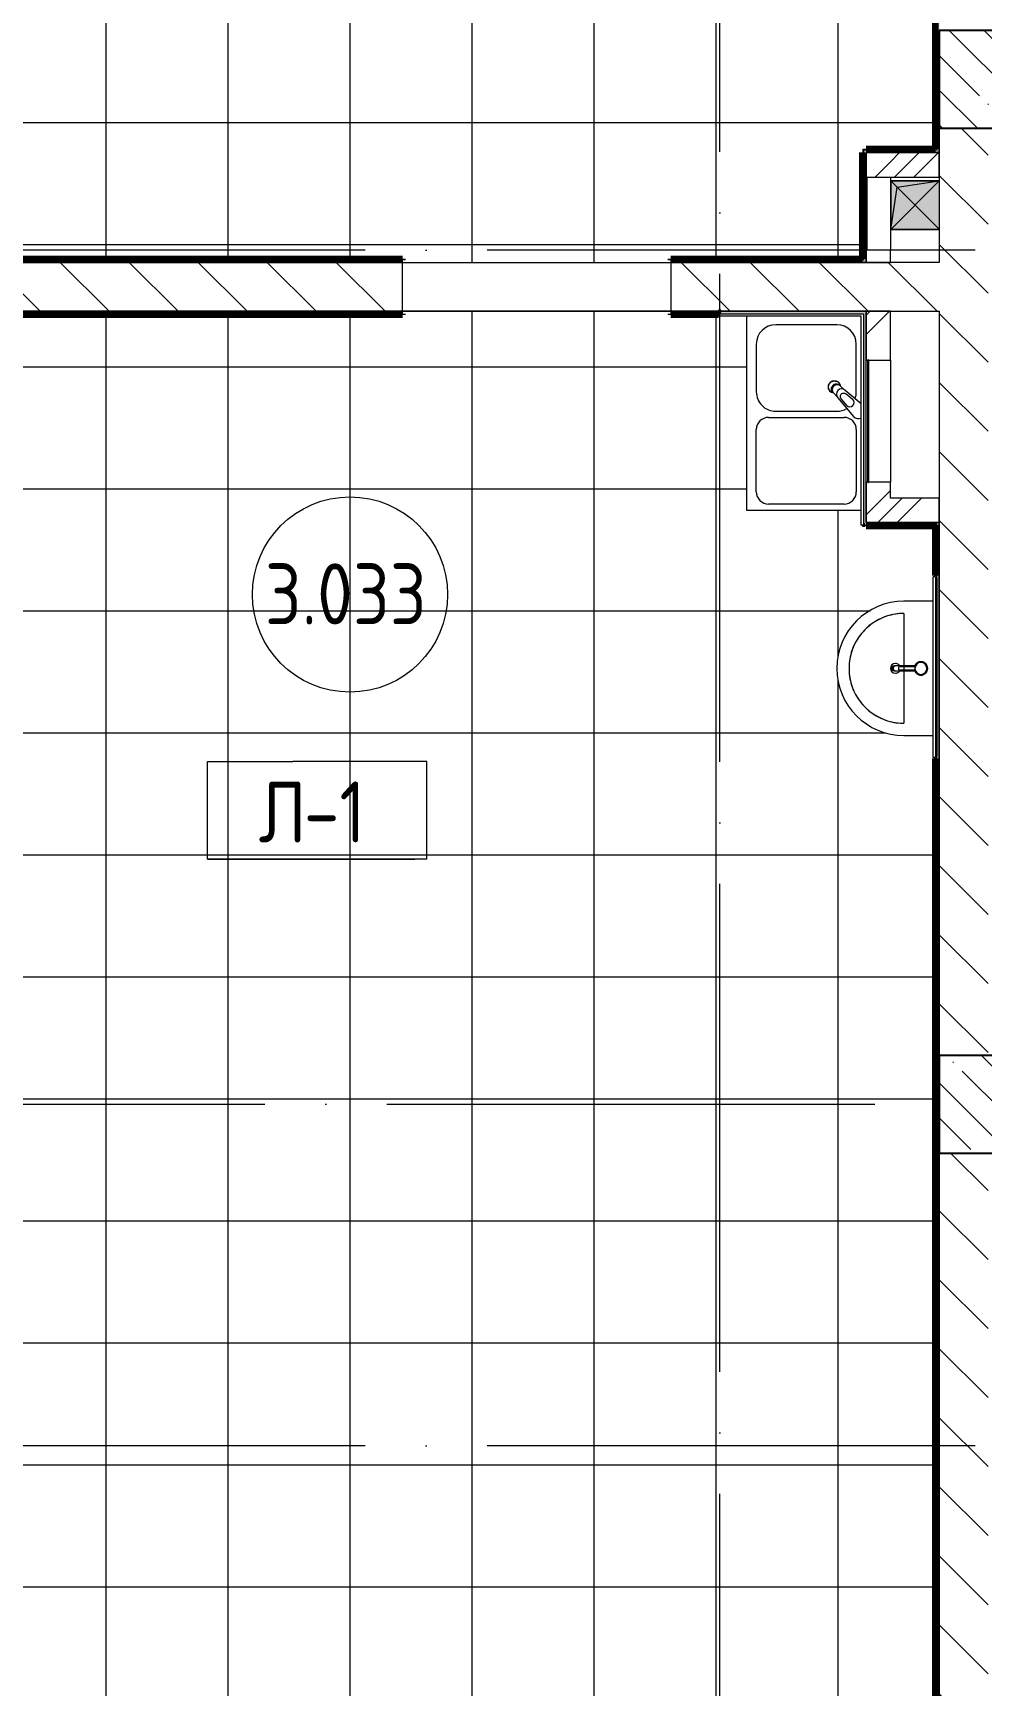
# Model space of a CAD drawing. Header units: millimetres. Extents: x 97 to 215964, y -4577 to 60645.
# Drawn here: x 173783 to 177673, y 30142 to 36915 of the extents above; entities that cross this region are included whole.
import ezdxf

# ---------------------------------------------------------------- set-up
doc = ezdxf.new("R2010")
doc.units = ezdxf.units.MM
doc.linetypes.add('ADSK_Линия сетки', pattern=[2500, 2000, -250, 0, -250])
for name, color, linetype, lineweight in [('A-AREA-____-IDEN', 2, 'Continuous', 20), ('A-DETL-GENF-OTLN', 92, 'Continuous', 9), ('A-FLOR-____-IDEN', 11, 'Continuous', 20), ('A-FLOR-____-OTLN', 192, 'Continuous', 9), ('A-FLOR-____-PATT', 8, 'Continuous', 9), ('A-GENM-____-MCUT', 13, 'Continuous', 9), ('A-GENM-____-OTLN', 13, 'Continuous', 9), ('A-WALL-____-MCUT', 113, 'Continuous', 9), ('A-WALL-____-PATT', 111, 'Continuous', 9), ('I-WALL-____-OTLN', 2, 'Continuous', 9), ('P-SANR-FIXT-OTLN', 6, 'Continuous', 9), ('S-COLS-____-MCUT', 52, 'Continuous', 9), ('S-COLS-____-OTLN', 52, 'Continuous', 9), ('S-GRID-____-OTLN', 1, 'Continuous', 9)]:
    doc.layers.add(name, color=color, linetype=linetype, lineweight=lineweight)
doc.styles.add('GOST Common', font='GOST_Common.ttf', dxfattribs={"width": 0.9, "height": 250})
pattern_1 = [(135, (0, 0), (-141.42136, -141.42136), [])]
pattern_2 = [(45, (0, 0), (-224.5064, 224.5064), []), (45, (79.38, 0), (0, 449.0128), []), (45, (-79.38, 0), (0, 449.0128), [])]
pattern_3 = [(0, (181582.87, 40547.53), (0, 500), []), (90, (181582.87, 40547.53), (-500, 3e-14), [])]

# ---------------------------------------------------------------- blocks, each defined once
blk = doc.blocks.new('BSC_Колонна _Прямоугольная - 400x400-V76-О_АИ_ПП_8_400_Целиком')
at = {"layer": 'S-COLS-____-OTLN', "lineweight": 5}
h = blk.add_hatch(dxfattribs=at)
h.set_pattern_fill('FP_86', color=256, style=0, pattern_type=2)
h.set_pattern_definition([(135, (-118899.98, -32525), (-142.5612, -142.5612), []), (135, (-118757.42, -32525), (-142.5612, -142.5612), [252.016, -50.403, 3.353, -47.05])])
h.paths.add_polyline_path([(200, -200), (200, 200), (-200, 200), (-200, -200)])
at = {"layer": 'S-COLS-____-MCUT', "color": 130, "lineweight": 25}
for p, q in [((200, 200), (-200, 200)), ((-200, 200), (-200, -200)), ((200, -200), (200, 200)), ((-200, -200), (200, -200))]:
    blk.add_line(p, q, dxfattribs=at)
blk = doc.blocks.new('BSC_Колонна _Прямоугольная - 400x400-V77-О_АИ_ПП_8_400_Целиком')
at = {"layer": 'S-COLS-____-OTLN', "lineweight": 5}
h = blk.add_hatch(dxfattribs=at)
h.set_pattern_fill('FP_87', color=256, style=0, pattern_type=2)
h.set_pattern_definition([(135, (-118899.98, -36725), (-142.5612, -142.5612), []), (135, (-118757.42, -36725), (-142.5612, -142.5612), [252.016, -50.403, 3.353, -47.05])])
h.paths.add_polyline_path([(-200, -200), (200, -200), (200, 200), (-200, 200)])
at = {"layer": 'S-COLS-____-MCUT', "color": 130, "lineweight": 25}
for p, q in [((200, 200), (-200, 200)), ((-200, 200), (-200, -200)), ((200, -200), (200, 200)), ((-200, -200), (200, -200))]:
    blk.add_line(p, q, dxfattribs=at)
blk = doc.blocks.new('ASML_АР_Отделка Люка - ВО Отделка люков_Грунтовка 0_Шпатлевка 0_Окраска 0_0-42467640-О_АИ_ПП_8_400_Целиком')
at = {"layer": 'A-GENM-____-MCUT', "color": 130, "lineweight": 25}
for p, q in [((150, 3), (-150, 3)), ((-150, 3), (-150, 0)), ((150, 0), (150, 3)), ((-150, 0), (150, 0))]:
    blk.add_line(p, q, dxfattribs=at)
blk = doc.blocks.new('ASML_АР_Отделка Люка - ВО Отделка люков_Грунтовка 0_Шпатлевка 0_Окраска 0_0-42722003-О_АИ_ПП_8_400_Целиком')
at = {"layer": 'A-GENM-____-MCUT', "color": 130, "lineweight": 25}
for p, q in [((250, 3), (-250, 3)), ((-250, 3), (-250, 0)), ((250, 0), (250, 3)), ((-250, 0), (250, 0))]:
    blk.add_line(p, q, dxfattribs=at)
blk = doc.blocks.new('0083_СОШ675_АР_R22_rvt-1-О_АИ_ПП_8_400_Целиком')
at = {"layer": 'A-WALL-____-PATT', "lineweight": 5}
h = blk.add_hatch(dxfattribs=at)
h.set_pattern_fill('FP_10', color=10, style=0, pattern_type=2)
h.set_pattern_definition(pattern_1)
h.paths.add_polyline_path([(118900, 28525), (118900, 32325), (118700, 32325), (118700, 28525)])
h.paths.add_polyline_path([(118900, 32725), (118900, 36525), (118700, 36525), (118700, 32725)])
h.paths.add_polyline_path([(118700, 36925), (118900, 36925), (118900, 40725), (118700, 40725), (118700, 37252.1)])
h.paths.add_polyline_path([(118700, 41125), (118900, 41125), (118900, 44925), (118700, 44925)])
h = blk.add_hatch(dxfattribs=at)
h.set_pattern_fill('FP_11', color=10, style=0, pattern_type=2)
h.set_pattern_definition(pattern_2)
h.paths.add_polyline_path([(118400, 35975), (118500, 35975), (118500, 36024.9), (118400, 36024.9)])
h.paths.add_polyline_path([(118403, 36324.9), (118500, 36324.9), (118500, 36424.9), (118400, 36424.9), (118400, 36324.9)])
h = blk.add_hatch(dxfattribs=at)
h.set_pattern_fill('FP_11', color=10, style=0, pattern_type=2)
h.set_pattern_definition(pattern_2)
h.paths.add_polyline_path([(118700, 36324.9), (118700, 36424.9), (118500, 36424.9), (118500, 36324.9)])
h = blk.add_hatch(dxfattribs=at)
h.set_pattern_fill('FP_10', color=10, style=0, pattern_type=2)
h.set_pattern_definition(pattern_1)
h.paths.add_polyline_path([(117805, 35775), (118700, 35775), (118700, 35975), (117600, 35975), (117600, 35775), (117795, 35775), (117795, 35780), (117805, 35780)])
h.paths.add_polyline_path([(116500, 35775), (116500, 35975), (114250, 35975), (114250, 35775), (115191.7, 35775)])
h = blk.add_hatch(dxfattribs=at)
h.set_pattern_fill('FP_11', color=10, style=0, pattern_type=2)
h.set_pattern_definition(pattern_2)
h.paths.add_polyline_path([(118400, 34909), (118500, 34909), (118500, 35075), (118400, 35075)])
h.paths.add_polyline_path([(118500, 35575), (118500, 35775), (118400, 35775), (118400, 35575), (118410, 35575)])
h = blk.add_hatch(dxfattribs=at)
h.set_pattern_fill('FP_11', color=10, style=0, pattern_type=2)
h.set_pattern_definition(pattern_2)
h.paths.add_polyline_path([(118700, 34909), (118700, 35009), (118500, 35009), (118500, 34909), (118650.5, 34909)])
at = {"layer": 'A-WALL-____-MCUT', "color": 50, "lineweight": 13}
for p, q in [((118700, 36525), (118700, 35975)), ((118400, 36424.9), (118400, 36324.9)), ((118500, 36424.9), (118400, 36424.9)), ((118700, 36424.9), (118500, 36424.9)), ((118700, 36324.9), (118700, 36424.9)), ((118403, 36324.9), (118500, 36324.9)), ((118500, 36324.9), (118700, 36324.9)), ((116500, 35975), (114250, 35975)), ((116500, 35775), (116500, 35975)), ((118700, 35975), (117600, 35975)), ((117600, 35975), (117600, 35775)), ((118400, 36024.9), (118400, 35975)), ((118400, 35975), (118500, 35975)), ((118500, 36024.9), (118403, 36024.9)), ((118500, 35975), (118500, 36024.9)), ((114250, 35775), (116500, 35775)), ((117600, 35775), (117795, 35775)), ((117805, 35775), (118700, 35775)), ((118400, 35775), (118400, 35575)), ((118500, 35775), (118400, 35775)), ((118500, 35575), (118500, 35775)), ((118700, 35775), (118700, 32725)), ((118400, 35575), (118407, 35575)), ((118410, 35575), (118500, 35575)), ((118400, 35075), (118400, 34909)), ((118407, 35075), (118400, 35075)), ((118500, 35075), (118410, 35075)), ((118500, 35009), (118500, 35075)), ((118700, 35009), (118500, 35009)), ((118700, 34909), (118700, 35009)), ((118400, 34909), (118500, 34909)), ((118500, 34909), (118700, 34909)), ((118700, 32325), (118700, 28645))]:
    blk.add_line(p, q, dxfattribs=at)
at = {"layer": 'I-WALL-____-OTLN', "color": 90}
for p, q in [((118500, 36324.9), (118500, 36024.9)), ((118500, 35575), (118500, 35075))]:
    blk.add_line(p, q, dxfattribs=at)
at = {"layer": 'A-GENM-____-OTLN', "color": 90, "lineweight": 9, "rotation": 90}
for name, p in [('ASML_АР_Отделка Люка - ВО Отделка люков_Грунтовка 0_Шпатлевка 0_Окраска 0_0-42467640-О_АИ_ПП_8_400_Целиком', (118403, 36174.9)), ('ASML_АР_Отделка Люка - ВО Отделка люков_Грунтовка 0_Шпатлевка 0_Окраска 0_0-42722003-О_АИ_ПП_8_400_Целиком', (118410, 35325))]:
    blk.add_blockref(name, p, dxfattribs=at)
at = {"layer": 'S-COLS-____-OTLN', "color": 90, "lineweight": 9}
for name, p in [('BSC_Колонна _Прямоугольная - 400x400-V77-О_АИ_ПП_8_400_Целиком', (118900, 36725)), ('BSC_Колонна _Прямоугольная - 400x400-V76-О_АИ_ПП_8_400_Целиком', (118900, 32525))]:
    blk.add_blockref(name, p, dxfattribs=at)
blk = doc.blocks.new('MiraCad_GMd_-Ut_TaskBox_FormHorizon - MiraCad_GMd_-Ut_TaskBox_FormHorizon-V149-О_АИ_ПП_8_400_Целиком')
at = {"layer": 'A-DETL-GENF-OTLN', "lineweight": 18}
for points in [[(-100, -100), (-73.2, 73.2), (99.1, 100), (-100, 100), (-100, 65)], [(99.1, -100), (99.1, 100), (-100, 100), (-100, -100)]]:
    blk.add_hatch(color=256, dxfattribs=at).paths.add_polyline_path(points)
at = {"layer": 'A-DETL-GENF-OTLN', "color": 7}
for p, q in [((-100, 100), (-100, -100)), ((-100, 100), (99.1, 100)), ((-100, 100), (-100, -100)), ((99.1, 100), (-100, 100)), ((-100, -100), (-73.2, 73.2)), ((-100, -100), (-73.2, 73.2)), ((-73.2, 73.2), (99.1, 99.9)), ((-73.2, 73.2), (99.1, 99.9)), ((99.1, -100), (-100, -100))]:
    blk.add_line(p, q, dxfattribs=at)
at = {"layer": 'A-GENM-____-OTLN', "color": 170, "lineweight": 18}
for p, q in [((-100, 100), (99.1, -99.1)), ((99.1, 100), (-100, 100)), ((-100, 100), (-100, -100)), ((99.1, 99.1), (-100, -100)), ((-100, -100), (99.1, -100))]:
    blk.add_line(p, q, dxfattribs=at)
blk = doc.blocks.new('ВК_Умывальник_Полукруглый_Керамический_ГОСТ30493-96_R20 - 2-ой величины-V168-О_АИ_ПП_8_400_Целиком')
at = {"layer": 'P-SANR-FIXT-OTLN', "color": 170, "lineweight": 18}
for p, q in [((69025, 50650), (68905, 50650)), ((68905, 50600), (68905, 50384.9)), ((69040, 50650), (69035, 50650)), ((68905, 50365), (68905, 50150)), ((68905, 50100), (69025, 50100)), ((69035, 50100), (69040, 50100))]:
    blk.add_line(p, q, dxfattribs=at)
at = {"layer": 'P-SANR-FIXT-OTLN', "color": 170, "lineweight": 18, "flags": 128}
blk.add_lwpolyline([(68905, 50600), (68896, 50599.8), (68887, 50599.3), (68878.1, 50598.4), (68869.2, 50597.1), (68860.3, 50595.5), (68851.5, 50593.5), (68842.8, 50591.2), (68834.2, 50588.6), (68825.7, 50585.6), (68817.4, 50582.2), (68809.2, 50578.5), (68801.1, 50574.6), (68793.2, 50570.2), (68785.5, 50565.6), (68778, 50560.7), (68770.6, 50555.4), (68763.5, 50549.9), (68756.6, 50544.1), (68750, 50538.1), (68743.6, 50531.7), (68737.5, 50525.2), (68731.6, 50518.3), (68726, 50511.3), (68720.7, 50504), (68715.7, 50496.5), (68711, 50488.9), (68706.6, 50481), (68702.5, 50473), (68698.7, 50464.8), (68695.3, 50456.5), (68692.2, 50448.1), (68689.4, 50439.5), (68687, 50430.8), (68685, 50422.1), (68683.3, 50413.2), (68681.9, 50404.3), (68680.9, 50395.4), (68680.3, 50386.4), (68680, 50377.4), (68680.1, 50368.4), (68680.5, 50359.4), (68681.3, 50350.5), (68682.5, 50341.5), (68684, 50332.7), (68685.9, 50323.9), (68688.1, 50315.1), (68690.7, 50306.5), (68693.6, 50298), (68696.8, 50289.6), (68700.4, 50281.3), (68704.3, 50273.2), (68708.5, 50265.3), (68713.1, 50257.5), (68717.9, 50249.9), (68723.1, 50242.6), (68728.5, 50235.4), (68734.3, 50228.5), (68740.2, 50221.7), (68746.5, 50215.3), (68753, 50209.1), (68759.8, 50203.1), (68766.8, 50197.4), (68774, 50192.1), (68781.4, 50187), (68789, 50182.2), (68796.8, 50177.7), (68804.8, 50173.5), (68812.9, 50169.7), (68821.2, 50166.2), (68829.6, 50163), (68838.2, 50160.1), (68846.8, 50157.6), (68855.5, 50155.5), (68864.4, 50153.7), (68873.2, 50152.2), (68882.2, 50151.1), (68891.2, 50150.4), (68900.1, 50150), (68905, 50150)], dxfattribs=at)
at = {"layer": 'P-SANR-FIXT-OTLN', "color": 170, "lineweight": 18}
for centre, radius, start, end in [((68905, 50375), 275, 90, 270), ((68905, 50375), 225, 90, 270), ((68870, 50375), 20, 90, 270), ((68870, 50375), 20, 30, 90), ((68870, 50375), 20, 270, 330)]:
    blk.add_arc(centre, radius, start, end, dxfattribs=at)
blk = doc.blocks.new('xxx_Смеситель_ГОСТ 25809-96_R20 - Смеситель-3431601-О_АИ_ПП_8_400_Целиком')
at = {"layer": 'P-SANR-FIXT-OTLN', "color": 170, "lineweight": 18}
for p, q in [((3135.3, 51074.8), (3135.3, 51016.6)), ((3139.3, 51075.4), (3139.3, 51029.7)), ((3151.3, 51029.7), (3151.3, 51075.4)), ((3155.3, 51016.6), (3155.3, 51074.8)), ((3135.3, 51016.6), (3135.3, 50993.9)), ((3139.3, 51029.7), (3139.3, 51009)), ((3140.3, 51009), (3139.3, 51009)), ((3139.3, 51009), (3140.3, 51009)), ((3140.3, 51029.8), (3150.3, 51029.8)), ((3150.3, 51009), (3140.3, 51009)), ((3150.3, 51009), (3151.3, 51009)), ((3151.3, 51009), (3150.3, 51009)), ((3151.3, 51009), (3151.3, 51029.7)), ((3155.3, 50993.9), (3155.3, 51016.6)), ((3135.3, 50993.9), (3135.3, 50990)), ((3155.3, 50990), (3155.3, 50993.9))]:
    blk.add_line(p, q, dxfattribs=at)
for radius, start, end in [(27.5, 0, 180), (27.5, 161.97695, 180), (27.5, 180, 198.02305), (27.5, 180, 258.92236), (27.5, 143.31191, 156.6878), (27.5, 203.3122, 216.68809), (24.5, 360, 180), (24.5, 180, 360), (27.5, 101.97674, 135), (27.5, 225, 258.02326), (24.5, 255, 259.77016), (24.5, 255, 259.77016), (27.5, 83.31162, 96.68751), (24.5, 280.22984, 285), (24.5, 280.22984, 285), (27.5, 281.0769, 0), (27.5, 45, 78.02263), (27.5, 281.97737, 315), (27.5, 23.31133, 36.68722), (27.5, 323.31278, 336.68867), (27.5, 0, 18.02234), (27.5, 341.97766, 0)]:
    blk.add_arc((3145.3, 51100), radius, start, end, dxfattribs=at)
for start_param, end_param in [(3.141593, 4.712389), (4.712389, 6.283185)]:
    blk.add_ellipse((3145.3, 50990), major_axis=(10, 0), ratio=0.965926, start_param=start_param, end_param=end_param, dxfattribs=at)
for points, knots in [([(3138.6, 51076.4), (3138.7, 51076.4), (3138.8, 51076.3), (3139.2, 51076.2), (3139.8, 51076.1), (3140.4, 51076), (3140.7, 51075.9)], [0.77430556, 0.77430556, 0.77430556, 0.77430556, 0.78298611, 0.79166667, 0.82638889, 0.86111111, 0.86111111, 0.86111111, 0.86111111]), ([(3149.8, 51075.9), (3150.1, 51075.9), (3150.6, 51076), (3151.1, 51076.2), (3151.6, 51076.3), (3151.8, 51076.4), (3151.9, 51076.4)], [0.13888889, 0.13888889, 0.13888889, 0.13888889, 0.16666667, 0.19444444, 0.20833333, 0.22222222, 0.22222222, 0.22222222, 0.22222222]), ([(3140.3, 51020.3), (3138.8, 51019.9), (3136.8, 51019.1), (3135.5, 51017.7), (3135.3, 51016.9), (3135.3, 51016.6)], [0.1666667, 0.1666667, 0.1666667, 0.1666667, 0.3333333, 0.4166667, 0.5, 0.5, 0.5, 0.5]), ([(3139.3, 51029.3), (3139.3, 51029.3), (3139.3, 51029.3), (3139.4, 51029.2), (3139.6, 51029.2), (3139.8, 51029.2), (3140.1, 51029.2), (3140.3, 51029.2)], [0, 0, 0, 0, 0.166667, 0.333333, 0.5, 0.666667, 1, 1, 1, 1]), ([(3151.3, 51029.7), (3151.3, 51029.7), (3151.2, 51029.7), (3151.1, 51029.8), (3151, 51029.8), (3150.7, 51029.8), (3150.4, 51029.8), (3150.3, 51029.8)], [0, 0, 0, 0, 0.166667, 0.333333, 0.5, 0.666667, 1, 1, 1, 1]), ([(3145.3, 50986.8), (3144.4, 50986.8), (3143.1, 50986.9), (3141.4, 50987.3), (3140.3, 50987.7), (3139.3, 50988.1), (3138.7, 50988.5), (3138, 50989), (3137.3, 50989.5), (3136.7, 50990.2), (3136.3, 50990.7), (3136, 50991.2), (3135.8, 50991.6), (3135.6, 50992), (3135.5, 50992.5), (3135.4, 50992.9), (3135.3, 50993.4), (3135.3, 50993.7), (3135.3, 50993.9)], [0, 0, 0, 0, 0.0833333, 0.125, 0.1666667, 0.2083333, 0.2291667, 0.25, 0.2916667, 0.3333333, 0.3541667, 0.375, 0.3958333, 0.4166667, 0.4375, 0.4583333, 0.4791667, 0.5, 0.5, 0.5, 0.5]), ([(3155.3, 50993.9), (3155.3, 50993.7), (3155.3, 50993.4), (3155.2, 50992.9), (3155.1, 50992.5), (3154.9, 50992), (3154.7, 50991.6), (3154.5, 50991.2), (3154.2, 50990.7), (3153.9, 50990.3), (3153.6, 50989.9), (3153.1, 50989.4), (3152.5, 50989), (3151.9, 50988.5), (3151.2, 50988.1), (3150.3, 50987.7), (3149.1, 50987.3), (3147.5, 50986.9), (3146.1, 50986.8), (3145.3, 50986.8)], [0.5, 0.5, 0.5, 0.5, 0.5208333, 0.5416667, 0.5625, 0.5833333, 0.6041667, 0.625, 0.6458333, 0.6666667, 0.6875, 0.7083333, 0.75, 0.7708333, 0.7916667, 0.8333333, 0.875, 0.9166667, 1, 1, 1, 1])]:
    blk.add_open_spline(points, degree=3, knots=knots, dxfattribs=at)
for points in [[(3139.3, 51075.4), (3139.3, 51075.4), (3139.4, 51075.4), (3139.6, 51075.4), (3139.8, 51075.3), (3140, 51075.3), (3140.2, 51075.3), (3140.3, 51075.3)], [(3139.4, 51074.9), (3139.3, 51074.9), (3139.3, 51074.9), (3139.3, 51075), (3139.3, 51075)], [(3140.3, 51075.3), (3141.9, 51074.9), (3145.3, 51074.6), (3148.6, 51074.9), (3150.3, 51075.3)], [(3150.3, 51075.3), (3150.4, 51075.3), (3150.5, 51075.3), (3150.8, 51075.3), (3151, 51075.4), (3151.1, 51075.4), (3151.2, 51075.4), (3151.2, 51075.4)], [(3151.3, 51075), (3151.3, 51075), (3151.3, 51075), (3151.2, 51074.9)], [(3140.3, 51029.8), (3140.1, 51029.8), (3139.7, 51029.8), (3139.4, 51029.8), (3139.3, 51029.7), (3139.3, 51029.7)], [(3150.3, 51029.2), (3150.4, 51029.2), (3150.8, 51029.2), (3151.2, 51029.2), (3151.3, 51029.3), (3151.3, 51029.3)], [(3155.3, 51016.6), (3155.3, 51016.9), (3155, 51017.7), (3154, 51018.7), (3152.4, 51019.6), (3151, 51020.1), (3150.3, 51020.3)]]:
    blk.add_open_spline(points, degree=3, dxfattribs=at)
blk = doc.blocks.new('ADSK_Мойка кухонная со смесителем - Мойка кухонная со смесителем и сифоном-4292842-О_АИ_ПП_8_400_Целиком')
at = {"layer": 'P-SANR-FIXT-OTLN', "color": 170, "lineweight": 18}
for p, q in [((315, -40), (120, -40)), ((470, -40), (725, -40)), ((800, -490), (800, -20)), ((40, -120), (40, -370)), ((395, -370), (395, -120)), ((420, -400), (420, -90)), ((775, -90), (775, -400)), ((120, -450), (315, -450)), ((725, -450), (470, -450)), ((5, -490), (800, -490))]:
    blk.add_line(p, q, dxfattribs=at)
for centre, radius, start, end in [((120, -120), 80, 90, 180), ((315, -120), 80, 69.45996, 90), ((470, -90), 50, 90, 180), ((725, -90), 50, 360, 90), ((295, -130), 25, 98.76373, 180), ((295, -130), 25, 180, 351.23627), ((315, -120), 80, 0, 31.09781), ((120, -370), 80, 180, 270), ((315, -370), 80, 270, 0), ((470, -400), 50, 180, 270), ((725, -400), 50, 270, 0)]:
    blk.add_arc(centre, radius, start, end, dxfattribs=at)
blk = doc.blocks.new('Влж_Сифон бутылочный - Сифон для умывальника-4292916-О_АИ_ПП_8_400_Целиком')
at = {"layer": 'P-SANR-FIXT-OTLN'}
for p, q in [((-25, 0), (-20.4, 14.1)), ((-20.4, -14.1), (-25, 0)), ((-19.6, 15.1), (-8.2, 23.4)), ((-7.4, 23.8), (-4.2, 23.8)), ((-8.2, -23.4), (-19.6, -15.1)), ((7.4, -23.8), (-7.4, -23.8)), ((19.6, -15.1), (8.2, -23.4)), ((23.5, -4.7), (20.4, -14.1))]:
    blk.add_line(p, q, dxfattribs=at)
blk = doc.blocks.new('Влж_Смеситель - Смеситель для мойки-4292655-О_АИ_ПП_8_400_Целиком')
at = {"layer": 'P-SANR-FIXT-OTLN', "color": 170, "lineweight": 18}
for p, q in [((-28.7, -14.6), (-21.3, -99.6)), ((-15, -81), (-17.6, -51.4)), ((17.6, -51.4), (15, -81)), ((21.3, -99.6), (30, 0)), ((-20, -106.5), (-20, -127.2)), ((-20, -127.2), (-20, -128.9)), ((20, -127.2), (20, -106.5)), ((20, -128.9), (20, -127.2))]:
    blk.add_line(p, q, dxfattribs=at)
at = {"layer": 'P-SANR-FIXT-OTLN', "color": 170, "lineweight": 18, "flags": 128}
blk.add_lwpolyline([(15, -81), (14.6, -85.4), (13.5, -89.7), (11.7, -93.5), (9.3, -96.6), (6.5, -99), (3.3, -100.5), (0, -101), (-3.3, -100.5), (-6.5, -99), (-9.4, -96.6), (-11.7, -93.5), (-13.5, -89.7), (-14.6, -85.4), (-15, -81)], dxfattribs=at)
at = {"layer": 'P-SANR-FIXT-OTLN', "color": 170, "lineweight": 18}
for centre, radius, start, end in [((0, 0), 30, 360, 64.63434), ((0, -51.4), 17.6, 0, 180), ((0, -99.6), 21.3, 180, 360)]:
    blk.add_arc(centre, radius, start, end, dxfattribs=at)
for centre, major_axis, start_param, end_param in [((0, -125.4), (20, 0), 4.18879, 4.712389), ((0, -130.6), (20, 0), 4.18879, 4.712389), ((0, -125.4), (-20, 0), 1.570796, 2.094395), ((0, -130.6), (20, 0), 4.712389, 5.235988)]:
    blk.add_ellipse(centre, major_axis=major_axis, ratio=0.984808, start_param=start_param, end_param=end_param, dxfattribs=at)
for points, knots in [([(-20, -127.2), (-20, -127.9), (-19.9, -129.5), (-19.3, -131.9), (-18.5, -133.8), (-17.6, -135.3), (-16.9, -136.5), (-16.2, -137.4), (-15.6, -138.1), (-15, -138.6), (-14.5, -139.2), (-13.8, -139.9), (-12.4, -141), (-11, -141.9), (-10, -142.5)], [0, 0, 0, 0, 0.142857, 0.285714, 0.428571, 0.5, 0.571429, 0.642857, 0.678571, 0.714286, 0.75, 0.785714, 0.857143, 1, 1, 1, 1]), ([(-10, -147.7), (-11, -147.1), (-12.4, -146.1), (-13.8, -144.8), (-14.5, -144), (-15, -143.4), (-15.6, -142.7), (-16.2, -141.9), (-16.9, -140.7), (-17.6, -139.3), (-18.4, -137.6), (-18.9, -136.1), (-19.3, -134.6), (-19.8, -132.3), (-20, -130.4), (-20, -128.9)], [0, 0, 0, 0, 0.142857, 0.214286, 0.25, 0.285714, 0.321429, 0.357143, 0.428571, 0.5, 0.571429, 0.678571, 0.732143, 0.785714, 1, 1, 1, 1]), ([(10, -142.5), (11, -141.9), (12.4, -141), (13.8, -139.9), (14.5, -139.2), (15, -138.6), (15.6, -138.1), (16.2, -137.4), (16.9, -136.5), (17.6, -135.3), (18.4, -134), (18.9, -132.7), (19.3, -131.6), (19.8, -129.8), (20, -128.3), (20, -127.2)], [0, 0, 0, 0, 0.142857, 0.214286, 0.25, 0.285714, 0.321429, 0.357143, 0.428571, 0.5, 0.571429, 0.678571, 0.732143, 0.785714, 1, 1, 1, 1]), ([(20, -128.9), (20, -129.9), (19.9, -131.9), (19.3, -134.9), (18.5, -137.4), (17.6, -139.3), (16.9, -140.7), (16.2, -141.9), (15.6, -142.7), (15, -143.4), (14.5, -144), (13.8, -144.8), (12.4, -146.1), (11, -147.1), (10, -147.7)], [0, 0, 0, 0, 0.142857, 0.285714, 0.428571, 0.5, 0.571429, 0.642857, 0.678571, 0.714286, 0.75, 0.785714, 0.857143, 1, 1, 1, 1])]:
    blk.add_open_spline(points, degree=3, knots=knots, dxfattribs=at)
blk = doc.blocks.new('0083_СОШ675_ВК_R22_rvt-1-О_АИ_ПП_8_400_Целиком')
at = {"layer": 'A-GENM-____-OTLN', "color": 170, "lineweight": 18}
blk.add_blockref('MiraCad_GMd_-Ut_TaskBox_FormHorizon - MiraCad_GMd_-Ut_TaskBox_FormHorizon-V149-О_АИ_ПП_8_400_Целиком', (118600.9, 36210), dxfattribs=at)
at = {"layer": 'P-SANR-FIXT-OTLN', "color": 170, "lineweight": 18}
for name, p, rotation in [('ADSK_Мойка кухонная со смесителем - Мойка кухонная со смесителем и сифоном-4292842-О_АИ_ПП_8_400_Целиком', (118400, 35760), 270.0000000000001), ('Влж_Смеситель - Смеситель для мойки-4292655-О_АИ_ПП_8_400_Целиком', (118370, 35365), 225.0000000000001), ('Влж_Сифон бутылочный - Сифон для умывальника-4292916-О_АИ_ПП_8_400_Целиком', (118270, 35465), 270.0000000000003), ('xxx_Смеситель_ГОСТ 25809-96_R20 - Смеситель-3431601-О_АИ_ПП_8_400_Целиком', (67525, 37456.8), 270)]:
    blk.add_blockref(name, p, dxfattribs=dict(at, rotation=rotation))
blk.add_blockref('ВК_Умывальник_Полукруглый_Керамический_ГОСТ30493-96_R20 - 2-ой величины-V168-О_АИ_ПП_8_400_Целиком', (49650, -16063.4), dxfattribs=at)
blk = doc.blocks.new('BSC_Колонна _Прямоугольная - ПР-1_Профиль торцевой для плитки-3497357-О_АИ_ПП_8_400_Целиком')
at = {"layer": 'S-COLS-____-MCUT'}
for p, q in [((5, 5), (-5, 5)), ((-5, 5), (-5, -5)), ((5, -5), (5, 5)), ((-5, -5), (5, -5))]:
    blk.add_line(p, q, dxfattribs=at)
blk = doc.blocks.new('BSC_Колонна _Прямоугольная - ПР-1_Профиль торцевой для плитки-V213-О_АИ_ПП_8_400_Целиком')
at = {"layer": 'S-COLS-____-MCUT'}
for p, q in [((5, 5), (-0.1, 5)), ((5, -5), (5, 5)), ((-5, 0), (-5, -5)), ((-5, -5), (5, -5))]:
    blk.add_line(p, q, dxfattribs=at)
blk = doc.blocks.new('BSC_Колонна _Прямоугольная - ПР-1_Профиль торцевой для плитки-V214-О_АИ_ПП_8_400_Целиком')
at = {"layer": 'S-COLS-____-MCUT'}
for p, q in [((5, 5), (-5, 5)), ((-5, 5), (-5, 0)), ((5, -5), (5, 5)), ((0, -5), (5, -5))]:
    blk.add_line(p, q, dxfattribs=at)
blk = doc.blocks.new('BSC_Колонна _Прямоугольная - ПР-1_Профиль торцевой для плитки-V212-О_АИ_ПП_8_400_Целиком')
at = {"layer": 'S-COLS-____-MCUT'}
for p, q in [((5, 5), (0, 5)), ((5, -5), (5, 5)), ((-5, 0), (-5, -5)), ((-5, -5), (5, -5))]:
    blk.add_line(p, q, dxfattribs=at)
blk = doc.blocks.new('ADSK_Марка_Перекрытие - Типоразмер_ADSK_Марка-158127-О_АИ_ПП_8_400_Целиком')
at = {"layer": 'A-FLOR-____-IDEN'}
for p, q in [((-4.5, 4), (-1, 4)), ((-4.5, 0), (-4.5, 4)), ((4.5, 4), (-1, 4)), ((4.5, 0), (4.5, 4)), ((4.5, 0), (-4.5, 0)), ((-4.5, 0), (4, 0))]:
    blk.add_line(p, q, dxfattribs=at)
blk = doc.blocks.new('ADSK_Марка_Помещение_ОдноЗначение - Номер-159740-О_АИ_ПП_8_400_Целиком')
at = {"layer": 'A-AREA-____-IDEN'}
blk.add_circle((0, 0), 4, dxfattribs=at)

msp = doc.modelspace()

# ---------------------------------------------------------------- hatches: boundary and pattern name
at = {"layer": 'A-FLOR-____-PATT'}
h = msp.add_hatch(dxfattribs=at)
h.set_pattern_fill('FP_186', color=256, style=0, pattern_type=2)
h.set_pattern_definition(pattern_3)
h.paths.add_polyline_path([(171474.043715, 35975), (171897.88841, 35975), (171897.88841, 35990), (172597.865903, 35990), (172597.865903, 39759.999414), (172197.887824, 39759.999414), (172197.887824, 39764.999414), (172187.887824, 39764.999414), (172187.887824, 39774.999414), (172182.887824, 39774.999414), (172182.887824, 40175), (172187.887824, 40175), (172187.887824, 40185), (172197.887824, 40185), (172197.887824, 40190), (172597.865903, 40190), (172597.865903, 45309.999414), (172197.887824, 45309.999414), (172197.865903, 45314.999414), (172187.887824, 45314.999414), (172187.887824, 45324.999414), (172182.887824, 45325), (172182.887824, 45725), (172187.887824, 45725), (172187.887824, 45735), (172197.887824, 45735), (172197.887824, 45740), (172597.865903, 45740), (172597.865903, 49035.000586), (169597.933672, 49035.000586), (169597.933672, 49050.000586), (168497.933672, 49050.000586), (168497.933672, 49035.000586), (167912.887824, 49035.000586), (167912.887824, 39765), (167907.887824, 39765), (167907.879725, 39760), (167882.888672, 39760), (167882.888672, 39615), (167667.866751, 39614.982463), (167667.888672, 36915), (167882.888672, 36914.011716), (167882.888672, 36830), (169387.88841, 36830), (169387.88841, 36825), (169397.88841, 36825), (169397.88841, 36815), (169402.88841, 36814.900662), (169402.88841, 35990), (169797.88841, 35990), (169797.88841, 35975), (170216.283849, 35975)])
h.paths.add_polyline_path([(195188.800797, 48731.791029), (195188.619068, 48732.479078), (195188.619068, 48731.797288)])
h.paths.add_polyline_path([(195168.495887, 48730.472294), (195173.582239, 48731.295562), (195167.632823, 48731.034251)])
h.paths.add_polyline_path([(195012.219859, 48880.21654), (195011.995887, 48887.478128), (195011.581673, 48887.478128), (195011.801386, 48884.978128)])
h.paths.add_polyline_path([(175297.887824, 35975), (176397.887824, 35975), (176397.887824, 35990), (177182.887824, 35990), (177182.887824, 36424.940333), (177187.887824, 36424.940333), (177187.887824, 36434.940333), (177197.887824, 36434.940333), (177197.887824, 36439.940333), (177482.865903, 36439.940333), (177482.865903, 45324.968528), (177487.865903, 45325.867366), (177487.865903, 45334.968424), (177497.865903, 45334.968424), (177497.865903, 45339.968424), (194907.865903, 45340.359921), (194907.865903, 45502.5), (194912.865903, 45502.5), (194912.865903, 45512.5), (194922.865903, 45512.5), (194922.865903, 45517.5), (195282.887824, 45517.5), (195282.887824, 45854.999414), (195497.865903, 45854.999414), (195497.865903, 48054.999414), (195282.887824, 48054.999414), (195282.887824, 48602.500586), (195277.887824, 48602.500586), (195277.079671, 48774.498057), (195270.399715, 48768.005083), (195261.400285, 48761.297529), (195254.297163, 48755.991941), (195244.192695, 48750.29037), (195233.938395, 48744.685224), (195224.541773, 48740.473672), (195223.725279, 48741.160291), (195198.680658, 48733.50999), (195178.557477, 48730.889347), (195158.32557, 48730.893854), (195135.654594, 48734.051847), (195113.006834, 48740.259668), (195097.700115, 48747.459954), (195074.589432, 48761.372235), (195066.592059, 48768.930958), (195046.184859, 48788.658863), (195040.006898, 48798.414418), (195027.509106, 48819.104038), (195015.152714, 48857.293357), (195012.33601, 48873.462074), (195010.995887, 49003.304042), (195010.995887, 49030.000586), (194827.887824, 49030.000586), (194827.887824, 49035.000586), (194797.865903, 49035.000586), (194797.865903, 49050.000586), (193747.865903, 49050.000586), (193747.865903, 49035.000586), (192992.888824, 49035.000586), (192992.888824, 49050.000586), (191892.888824, 49050.000586), (191892.888824, 49035.000586), (191297.888824, 49035.000586), (191297.888824, 49040.000586), (191287.888824, 49040.000586), (191287.888824, 49050.000586), (191282.888824, 49050.000586), (191282.888824, 52435.002606), (190157.887824, 52435.002606), (190157.887824, 52450.002606), (189057.887824, 52450.002606), (189057.887824, 52435.002606), (188182.867075, 52435.002606), (188182.867075, 49050.000586), (188177.867075, 49050.000586), (188177.867075, 49040.000586), (188167.867075, 49040.000586), (188167.800648, 49035.000586), (185297.88761, 49035.000586), (185297.88761, 49050.000586), (184197.88761, 49050.000586), (184197.88761, 49035.000586), (172647.843981, 49035.000586), (172647.865903, 45740), (173047.865903, 45740), (173047.865903, 45735), (173057.865903, 45735), (173057.865903, 45725), (173062.865903, 45725), (173062.865903, 45324.999414), (173057.865903, 45324.999414), (173057.865903, 45314.999414), (173047.865903, 45314.999414), (173047.843981, 45309.999414), (172647.843981, 45309.999414), (172647.865903, 40190), (173047.865903, 40190), (173047.865903, 40185), (173057.865903, 40185), (173057.865903, 40175), (173062.865903, 40175), (173062.865903, 39774.999414), (173057.865903, 39774.999414), (173057.865903, 39764.999414), (173047.865903, 39764.999414), (173047.865903, 39759.999414), (172647.843981, 39759.999414), (172647.865903, 35990), (175297.887824, 35990), (175297.887824, 35985)])
h.paths.add_polyline_path([(195128.022497, 48735.761642), (195130.290066, 48735.874745), (195128.022497, 48737.294971), (195124.731579, 48737.276662), (195127.834229, 48735.848314)])
h.paths.add_polyline_path([(195200.757649, 48769.126679), (195211.791383, 48772.404685), (195202.392628, 48769.711665)])
h.paths.add_polyline_path([(195102.530222, 48783.847241), (195099.280764, 48786.910605), (195101.741099, 48784.437456)])
h.paths.add_polyline_path([(195072.768305, 48812.100283), (195061.865988, 48833.285458), (195054.369105, 48845.539508), (195062.982889, 48826.233168), (195068.823673, 48817.86263), (195072.121686, 48813.044868)])
h.paths.add_polyline_path([(195071.413848, 48814.443898), (195062.407775, 48828.549108), (195055.516408, 48843.930896), (195057.045739, 48842.642898), (195071.021482, 48815.213959)])
h.paths.add_polyline_path([(195268.941328, 48817.86263), (195277.887824, 48833.991217), (195276.932569, 48833.11431), (195269.312418, 48819.324567)])
h.paths.add_polyline_path([(195276.423809, 48830.67512), (195277.887824, 48831.704268), (195276.746986, 48831.169993), (195276.710613, 48831.114295)])
h.paths.add_polyline_path([(195188.942587, 48855.540017), (195185.895887, 48854.840444), (195187.766043, 48854.990074)])
h.paths.add_polyline_path([(195186.892377, 48853.114472), (195198.856977, 48866.581638), (195192.264729, 48858.77253), (195187.892149, 48854.297272)])
h.paths.add_polyline_path([(195144.888752, 48859.195417), (195138.00195, 48868.907683), (195139.310684, 48865.79758), (195144.727045, 48859.386812)])
h.paths.add_polyline_path([(195133.698465, 48881.279312), (195132.93108, 48884.978128), (195133.686316, 48884.978128), (195133.695887, 48882.064179)])
h.paths.add_polyline_path([(195148.049187, 48914.41624), (195151.095887, 48915.115812), (195149.22573, 48914.966182)])
h.paths.add_polyline_path([(195136.632231, 48866.581638), (195133.698465, 48881.279312), (195134.343572, 48894.194105), (195133.668303, 48890.462342), (195133.428298, 48881.279312), (195136.427263, 48867.346588)])
h.paths.add_polyline_path([(195168.495887, 48849.594821), (195178.266986, 48850.803306), (195172.261166, 48850.384205), (195160.595172, 48850.849662), (195152.447991, 48853.978128), (195159.878266, 48850.494232), (195166.579617, 48849.664665), (195167.681838, 48849.624491)])
h.paths.add_polyline_path([(195204.060694, 48884.978128), (195203.305342, 48885.013415), (195203.317106, 48888.562244)])
h.paths.add_polyline_path([(195198.989824, 48902.609669), (195198.989824, 48901.048573), (195199.041021, 48902.378128)])
h.paths.add_polyline_path([(195199.282815, 48867.177181), (195203.323471, 48879.493914), (195203.563475, 48888.676944), (195200.564511, 48902.609669), (195203.293309, 48888.676944), (195202.489677, 48875.398601), (195199.315605, 48867.275572)])
h.paths.add_polyline_path([(195193.531818, 48910.014059), (195181.642394, 48918.248513), (195170.412157, 48920.291591), (195160.288892, 48919.572051), (195164.730607, 48919.572051), (195176.396602, 48919.106594), (195184.543783, 48915.978128), (195193.448407, 48910.057655)])
h.paths.add_polyline_path([(195051.730051, 48916.445529), (195053.229424, 48918.91523), (195051.805435, 48916.683461)])
h.paths.add_polyline_path([(195277.887824, 48931.287878), (195277.020616, 48933.054815), (195277.020616, 48932.977975)])
h.paths.add_polyline_path([(195277.887824, 48935.075635), (195277.020616, 48937.931739), (195272.035507, 48947.149311), (195275.944778, 48938.762037), (195277.465952, 48935.851636)])
h.paths.add_polyline_path([(195081.875306, 48971.598709), (195087.24564, 48975.423215), (195083.73928, 48973.028986)])
h.paths.add_polyline_path([(195095.898053, 48981.624791), (195090.180708, 48977.971668), (195095.255799, 48981.193349)])
h.paths.add_polyline_path([(195115.831064, 48993.706582), (195119.502816, 48994.843725), (195116.070283, 48993.804075)])
h.paths.add_polyline_path([(195214.176913, 48996.552821), (195203.479467, 49000.244592), (195211.699379, 48997.337275), (195213.940974, 48996.627526)])
h.paths.add_polyline_path([(195192.818726, 49003.234932), (195181.471651, 49005.769836), (195192.503049, 49003.304042)])
h = msp.add_hatch(dxfattribs=at)
h.set_pattern_fill('FP_186', color=256, style=0, pattern_type=2)
h.set_pattern_definition(pattern_3)
h.paths.add_polyline_path([(172649.474437, 28660.04675), (177482.887824, 28660.04675), (177482.887824, 33941.565036), (177477.887824, 33941.565036), (177477.887824, 33946.565036), (177472.887824, 33946.565036), (177472.887824, 34036.565036), (177352.887824, 34036.565036), (177295.712109, 34042.574446), (177241.035247, 34060.340035), (177191.24688, 34089.085362), (177148.522997, 34127.554119), (177114.730838, 34174.065036), (177091.347282, 34226.585362), (177079.394303, 34282.819709), (177079.394303, 34340.310363), (177091.347282, 34396.544709), (177116.754408, 34451.850241), (177150.169829, 34497.058767), (177191.24688, 34534.044709), (177244.72062, 34563.987487), (177295.712109, 34580.555626), (177352.887824, 34586.565036), (177472.887824, 34586.565036), (177472.887824, 34686.565036), (177477.887824, 34686.565036), (177477.887824, 34691.565036), (177482.887824, 34691.565036), (177482.887824, 34893.999414), (177197.887824, 34893.999414), (177197.887824, 34898.999414), (177192.887824, 34898.999414), (177192.887824, 34893.999414), (177182.887824, 34893.999414), (177182.887824, 34898.999414), (177177.887824, 34898.999414), (177177.887824, 34959.977542), (176707.887824, 34959.977542), (176707.887824, 35755), (176592.887824, 35755), (176592.887824, 35760), (176397.887824, 35760), (176397.887824, 35775), (175297.887824, 35775), (175297.887824, 35760), (173062.865903, 35760), (173062.865903, 35575), (173057.865903, 35575), (173057.865903, 35565), (173047.865903, 35565), (173047.843981, 35560), (172647.843981, 35560), (172647.865903, 32739.999414), (173047.865903, 32739.999414), (173047.865903, 32734.999414), (173057.865903, 32734.999414), (173057.865903, 32724.999414), (173062.865903, 32724.914913), (173062.865903, 32325), (173057.867327, 32324.943031), (173057.865903, 32315), (173047.865903, 32315), (173047.865903, 32310), (172647.843981, 32310), (172647.843981, 28660.04675)])
h.paths.add_polyline_path([(172597.865903, 28660.04675), (172597.050675, 32310), (172412.887824, 32310), (172412.887824, 30245.04675), (172397.865903, 30245.04675), (172397.887824, 29145.04675), (172412.887824, 29145.04675), (172412.887824, 28660.04675), (172422.878088, 28660.04675)])
h.paths.add_polyline_path([(172412.887824, 32739.999414), (172597.865903, 32739.999414), (172597.865903, 35560), (172412.887824, 35560), (172412.887824, 33343.932581)])
h.paths.add_polyline_path([(177306.057697, 34318.636104), (177309.939983, 34320.498462), (177307.887824, 34319.169381)])
h.paths.add_polyline_path([(177317.887824, 34291.565036), (177323.064205, 34292.246519), (177327.887824, 34294.244528), (177332.02996, 34297.4229), (177335.208332, 34301.565036), (177314.939983, 34301.905778), (177309.699042, 34303.68766), (177306.057697, 34304.493968), (177303.54901, 34309.045156), (177303.745689, 34314.623088), (177306.057697, 34318.636104), (177316.77011, 34321.565036), (177335.208332, 34321.565036), (177329.060426, 34327.985775), (177327.887824, 34328.885544), (177323.064205, 34330.883552), (177315.805785, 34331.29093), (177312.711443, 34330.883552), (177304.501945, 34326.287468), (177302.117942, 34323.585851), (177300.318122, 34320.963428), (177298.569308, 34316.741417), (177297.887824, 34311.565036), (177298.569308, 34306.388655), (177300.567316, 34301.565036), (177303.745689, 34297.4229), (177307.887824, 34294.244528), (177315.805785, 34291.839142)])
h.paths.add_polyline_path([(177308.058195, 34302.904782), (177307.887824, 34303.960691), (177309.699042, 34302.666586)])
at = {"layer": 'A-WALL-____-PATT'}
for points in [[(177497.865903, 36424.940333), (177497.865903, 45324.968424), (177487.865903, 45324.968424), (177487.865903, 36424.940333)], [(177197.887824, 36424.940333), (177487.865903, 36424.940333), (177487.865903, 36434.940333), (177187.887824, 36434.940333), (177187.887824, 36424.940333)], [(177187.887824, 35975), (177197.887824, 35975), (177197.887824, 36424.940333), (177187.887824, 36424.940333), (177187.887824, 35985)], [(177197.887824, 34898.999414), (177197.887824, 35765), (177187.887824, 35765), (177187.887824, 34903.999414), (177192.887824, 34903.999414), (177192.887824, 34898.999414)], [(177487.887824, 34898.999414), (177497.887824, 34898.999414), (177497.887824, 34908.999414), (177197.887824, 34908.999414), (177197.887824, 34898.999414), (177448.407623, 34898.999414)], [(177497.887824, 28645.04675), (177497.887824, 34898.999414), (177487.887824, 34898.999414), (177487.887824, 28645.04675)]]:
    msp.add_hatch(color=7, dxfattribs=at).paths.add_polyline_path(points)
h = msp.add_hatch(color=7, dxfattribs=at)
h.paths.add_polyline_path([(175297.887824, 35975), (175297.887824, 35985), (171897.88841, 35985), (171897.88841, 35975), (173989.563446, 35975)])
h.paths.add_polyline_path([(177187.887824, 35975), (177187.887824, 35985), (176397.887824, 35985), (176397.887824, 35975), (177133.963109, 35975)])
h.paths.add_polyline_path([(169387.88841, 35975), (169797.88841, 35975), (169797.88841, 35985), (169387.88841, 35985)])
h = msp.add_hatch(color=7, dxfattribs=at)
h.paths.add_polyline_path([(177197.887824, 35765), (177197.887824, 35775), (176602.88841, 35775), (176602.88841, 35770.000586), (176592.88841, 35770.000586), (176592.88841, 35775), (176397.887824, 35775), (176397.887824, 35765), (177187.887824, 35765)])
h.paths.add_polyline_path([(175297.887824, 35765), (175297.887824, 35775), (173047.865903, 35775), (173047.865903, 35765), (173989.563446, 35765)])

# ---------------------------------------------------------------- linework, layer by layer
at = {"layer": 'A-FLOR-____-OTLN'}
for p, q in [((175297.887824, 35975), (176397.887824, 35975)), ((176397.887824, 35775), (175297.887824, 35775))]:
    msp.add_line(p, q, dxfattribs=at)
at = {"layer": 'A-WALL-____-MCUT', "color": 7}
for p, q in [((177487.865903, 45334.968424), (177487.865903, 36434.940333)), ((177497.865903, 36424.940333), (177497.865903, 36524.999414)), ((177487.865903, 36434.940333), (177187.887824, 36434.940333)), ((177187.887824, 36434.940333), (177187.887824, 35985)), ((177197.887824, 36424.940333), (177497.865903, 36424.940333)), ((177197.887824, 36324.940333), (177197.887824, 36424.940333)), ((175297.887824, 35985), (171897.88841, 35985)), ((173047.865903, 35975), (175297.887824, 35975)), ((175297.887824, 35975), (175297.887824, 35985)), ((177187.887824, 35985), (176397.887824, 35985)), ((176397.887824, 35985), (176397.887824, 35975)), ((176397.887824, 35975), (177197.887824, 35975)), ((177197.887824, 35975), (177197.887824, 36024.940333)), ((175297.887824, 35775), (173047.865903, 35775)), ((173057.865903, 35765), (175297.887824, 35765)), ((175297.887824, 35765), (175297.887824, 35775)), ((176592.88841, 35775), (176397.887824, 35775)), ((176397.887824, 35775), (176397.887824, 35765)), ((176397.887824, 35765), (176592.887824, 35765)), ((177197.887824, 35775), (176602.88841, 35775)), ((177197.887824, 34908.999414), (177197.887824, 35775)), ((177192.887824, 34898.999414), (177487.887824, 34898.999414)), ((177497.887824, 34908.999414), (177197.887824, 34908.999414)), ((177487.887824, 34898.999414), (177487.887824, 34691.565036)), ((177497.887824, 32724.999414), (177497.887824, 34908.999414)), ((177487.887824, 34681.565036), (177487.887824, 33951.565036)), ((177487.887824, 33941.565036), (177487.887824, 28655.04675)), ((177497.887824, 28645.04675), (177497.887824, 32324.999414))]:
    msp.add_line(p, q, dxfattribs=at)
at = {"layer": 'I-WALL-____-OTLN', "color": 5, "lineweight": 90}
for p, q in [((177482.865903, 36439.940333), (177482.865903, 45324.968424)), ((177182.887824, 35990), (177182.887824, 36424.940333)), ((177187.887824, 36424.940333), (177182.887824, 36424.940333)), ((177197.887824, 36439.940333), (177482.865903, 36439.940333)), ((177197.887824, 36439.940333), (177197.887824, 36434.940333)), ((171897.88841, 35990), (175297.887824, 35990)), ((175297.887824, 35985), (175297.887824, 35990)), ((176397.887824, 35990), (177182.887824, 35990)), ((176397.887824, 35990), (176397.887824, 35985))]:
    msp.add_line(p, q, dxfattribs=at)
at = {"layer": 'I-WALL-____-OTLN', "color": 20, "lineweight": 90}
for p, q in [((175297.887824, 35760), (175297.887824, 35765)), ((176397.887824, 35765), (176397.887824, 35760)), ((175297.887824, 35760), (173057.865903, 35760)), ((176592.887824, 35760), (176397.887824, 35760)), ((177197.887824, 34898.999414), (177197.887824, 34893.999414)), ((177487.887824, 34893.999414), (177197.887824, 34893.999414)), ((177482.887824, 34691.565036), (177482.887824, 34899.171828)), ((177482.887824, 28655.04675), (177482.887824, 33941.565036))]:
    msp.add_line(p, q, dxfattribs=at)
at = {"layer": 'I-WALL-____-OTLN'}
for p, q in [((176592.887824, 35765), (177187.887824, 35765)), ((176592.887824, 35765), (176592.887824, 35755)), ((177187.887824, 35765), (177187.887824, 34898.999414)), ((177177.887824, 35755), (176592.887824, 35755)), ((177177.887824, 34898.999414), (177177.887824, 35755)), ((177187.887824, 34898.999414), (177177.887824, 34898.999414)), ((177472.887824, 33946.565036), (177472.887824, 34686.565036)), ((177482.887824, 34686.565036), (177472.887824, 34686.565036)), ((177482.887824, 34686.565036), (177482.887824, 33946.565036)), ((177482.887824, 33946.565036), (177472.887824, 33946.565036))]:
    msp.add_line(p, q, dxfattribs=at)
at = {"layer": 'S-GRID-____-OTLN', "linetype": 'ADSK_Линия сетки'}
for p, q in [((176597.88841, -3572.657751), (176597.88841, 60644.999414)), ((215146.441901, 36025.151496), (158117.887824, 36025.151496)), ((55228.336609, 35775.000586), (213876.441901, 35775.000586)), ((55228.336609, 32525.000984), (215146.441901, 32525.000984)), ((215146.441901, 31125.11992), (158117.887824, 31125.11992))]:
    msp.add_line(p, q, dxfattribs=at)

# ---------------------------------------------------------------- block references
at = {"color": 250, "lineweight": 5}
for name in ['0083_СОШ675_АР_R22_rvt-1-О_АИ_ПП_8_400_Целиком', '0083_СОШ675_ВК_R22_rvt-1-О_АИ_ПП_8_400_Целиком']:
    msp.add_blockref(name, (58797.887824, 0), dxfattribs=at)
at = {"layer": 'A-AREA-____-IDEN', "xscale": 99.99999999999993, "yscale": 99.99999999999993, "zscale": 99.99999999999993}
msp.add_blockref('ADSK_Марка_Помещение_ОдноЗначение - Номер-159740-О_АИ_ПП_8_400_Целиком', (175082.186538, 34614.167302), dxfattribs=at)
at = {"layer": 'A-FLOR-____-IDEN', "xscale": 99.99999999999993, "yscale": 99.99999999999993, "zscale": 99.99999999999993}
msp.add_blockref('ADSK_Марка_Перекрытие - Типоразмер_ADSK_Марка-158127-О_АИ_ПП_8_400_Целиком', (174947.865903, 33530.27034), dxfattribs=at)
at = {"layer": 'S-COLS-____-OTLN'}
for name, p in [('BSC_Колонна _Прямоугольная - ПР-1_Профиль торцевой для плитки-3497357-О_АИ_ПП_8_400_Целиком', (176597.88841, 35775.000586)), ('BSC_Колонна _Прямоугольная - ПР-1_Профиль торцевой для плитки-V213-О_АИ_ПП_8_400_Целиком', (177187.887824, 34898.999414)), ('BSC_Колонна _Прямоугольная - ПР-1_Профиль торцевой для плитки-V214-О_АИ_ПП_8_400_Целиком', (177482.887824, 34686.565036)), ('BSC_Колонна _Прямоугольная - ПР-1_Профиль торцевой для плитки-V212-О_АИ_ПП_8_400_Целиком', (177482.887824, 33946.565036))]:
    msp.add_blockref(name, p, dxfattribs=at)

# ---------------------------------------------------------------- texts
at = {"layer": 'A-AREA-____-IDEN', "lineweight": 9, "insert": (174732.97928, 34741.892374), "char_height": 250, "width": 858.6073125, "attachment_point": 1, "style": 'GOST Common'}
msp.add_mtext('3.033', dxfattribs=at)
at = {"layer": 'A-FLOR-____-IDEN', "lineweight": 9, "char_height": 250, "attachment_point": 1, "style": 'GOST Common'}
for s, insert, width in [('\\fGOST Common|b0|i0|c204|p34|;\\W.9;Л', (174708.185057, 33848.107914), 223.6708125), ('-1', (174892.731932, 33848.107914), 331.898625)]:
    msp.add_mtext(s, dxfattribs=dict(at, insert=insert, width=width))

doc.saveas('drawing.dxf')
